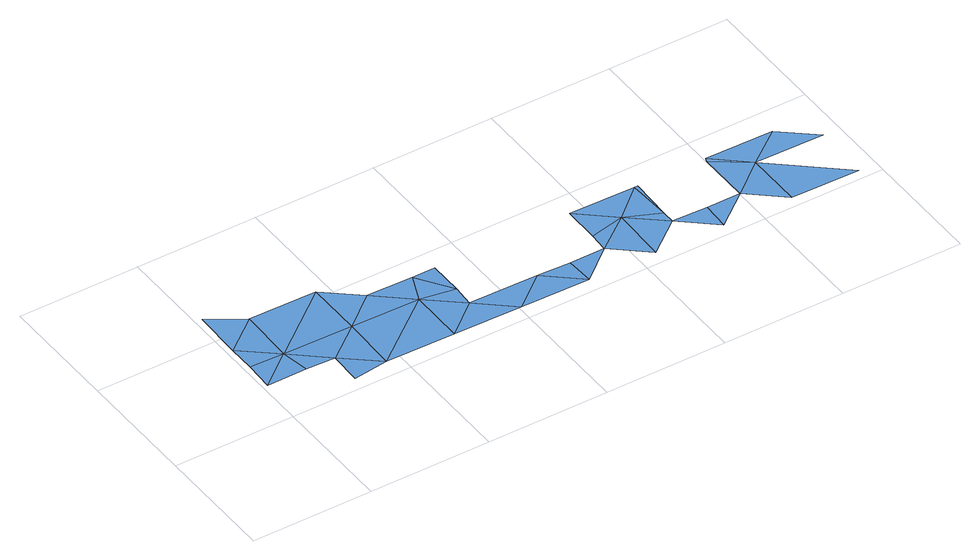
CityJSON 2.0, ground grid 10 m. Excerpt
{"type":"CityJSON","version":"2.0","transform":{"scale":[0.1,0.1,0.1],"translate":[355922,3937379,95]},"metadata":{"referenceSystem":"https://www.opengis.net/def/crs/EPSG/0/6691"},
"CityObjects":{
"waterbody1":{"type":"WaterBody","attributes":{"name":"9","class":"1140","function":"1","WaterBodyRiverFloodingRiskAttribute.description":"5","WaterBodyRiverFloodingRiskAttribute.rankOrg":"1","WaterBodyRiverFloodingRiskAttribute.adminType":"2","WaterBodyRiverFloodingRiskAttribute.scale":"L1"},"geometry":[{"type":"MultiSurface","lod":"1","boundaries":[[[0,1,2]],[[3,2,1]],[[4,3,1]],[[5,6,4]],[[5,4,1]],[[1,0,7]],[[7,8,1]],[[7,9,10]],[[5,1,11]],[[7,10,8]],[[11,1,8]],[[12,11,8]],[[13,12,8]],[[8,10,13]],[[13,10,14]],[[15,13,14]],[[16,12,13]],[[17,15,14]],[[18,13,15]],[[16,13,18]],[[16,18,19]],[[20,15,17]],[[21,20,17]],[[20,21,22]],[[23,22,21]],[[24,25,26]],[[24,23,25]],[[23,27,25]],[[25,27,28]],[[26,25,29]],[[30,25,28]],[[29,25,30]],[[29,30,31]],[[28,32,33]],[[33,32,34]],[[34,35,36]],[[36,35,37]],[[34,38,35]],[[39,37,35]],[[38,40,35]],[[41,39,35]]]}]}
},
"vertices":[
[37,39,4],[33,62,4],[4,39,4],[5,63,4],[5,85,4],[34,108,4],[6,126,4],[61,38,4],[90,61,4],[60,11,4],[89,15,4],[90,107,4],[118,84,4],[146,60,4],[146,14,4],[174,37,4],[156,83,4],[202,13,4],[175,55,4],[175,83,4],[231,36,4],[259,12,4],[258,35,4],[287,35,4],[288,51,4],[316,57,4],[288,81,4],[315,11,4],[344,34,4],[342,80,4],[344,45,4],[345,80,4],[372,10,4],[373,33,4],[401,33,4],[429,56,4],[401,76,4],[402,79,4],[429,9,4],[458,78,4],[485,8,4],[486,55,4]
]}
